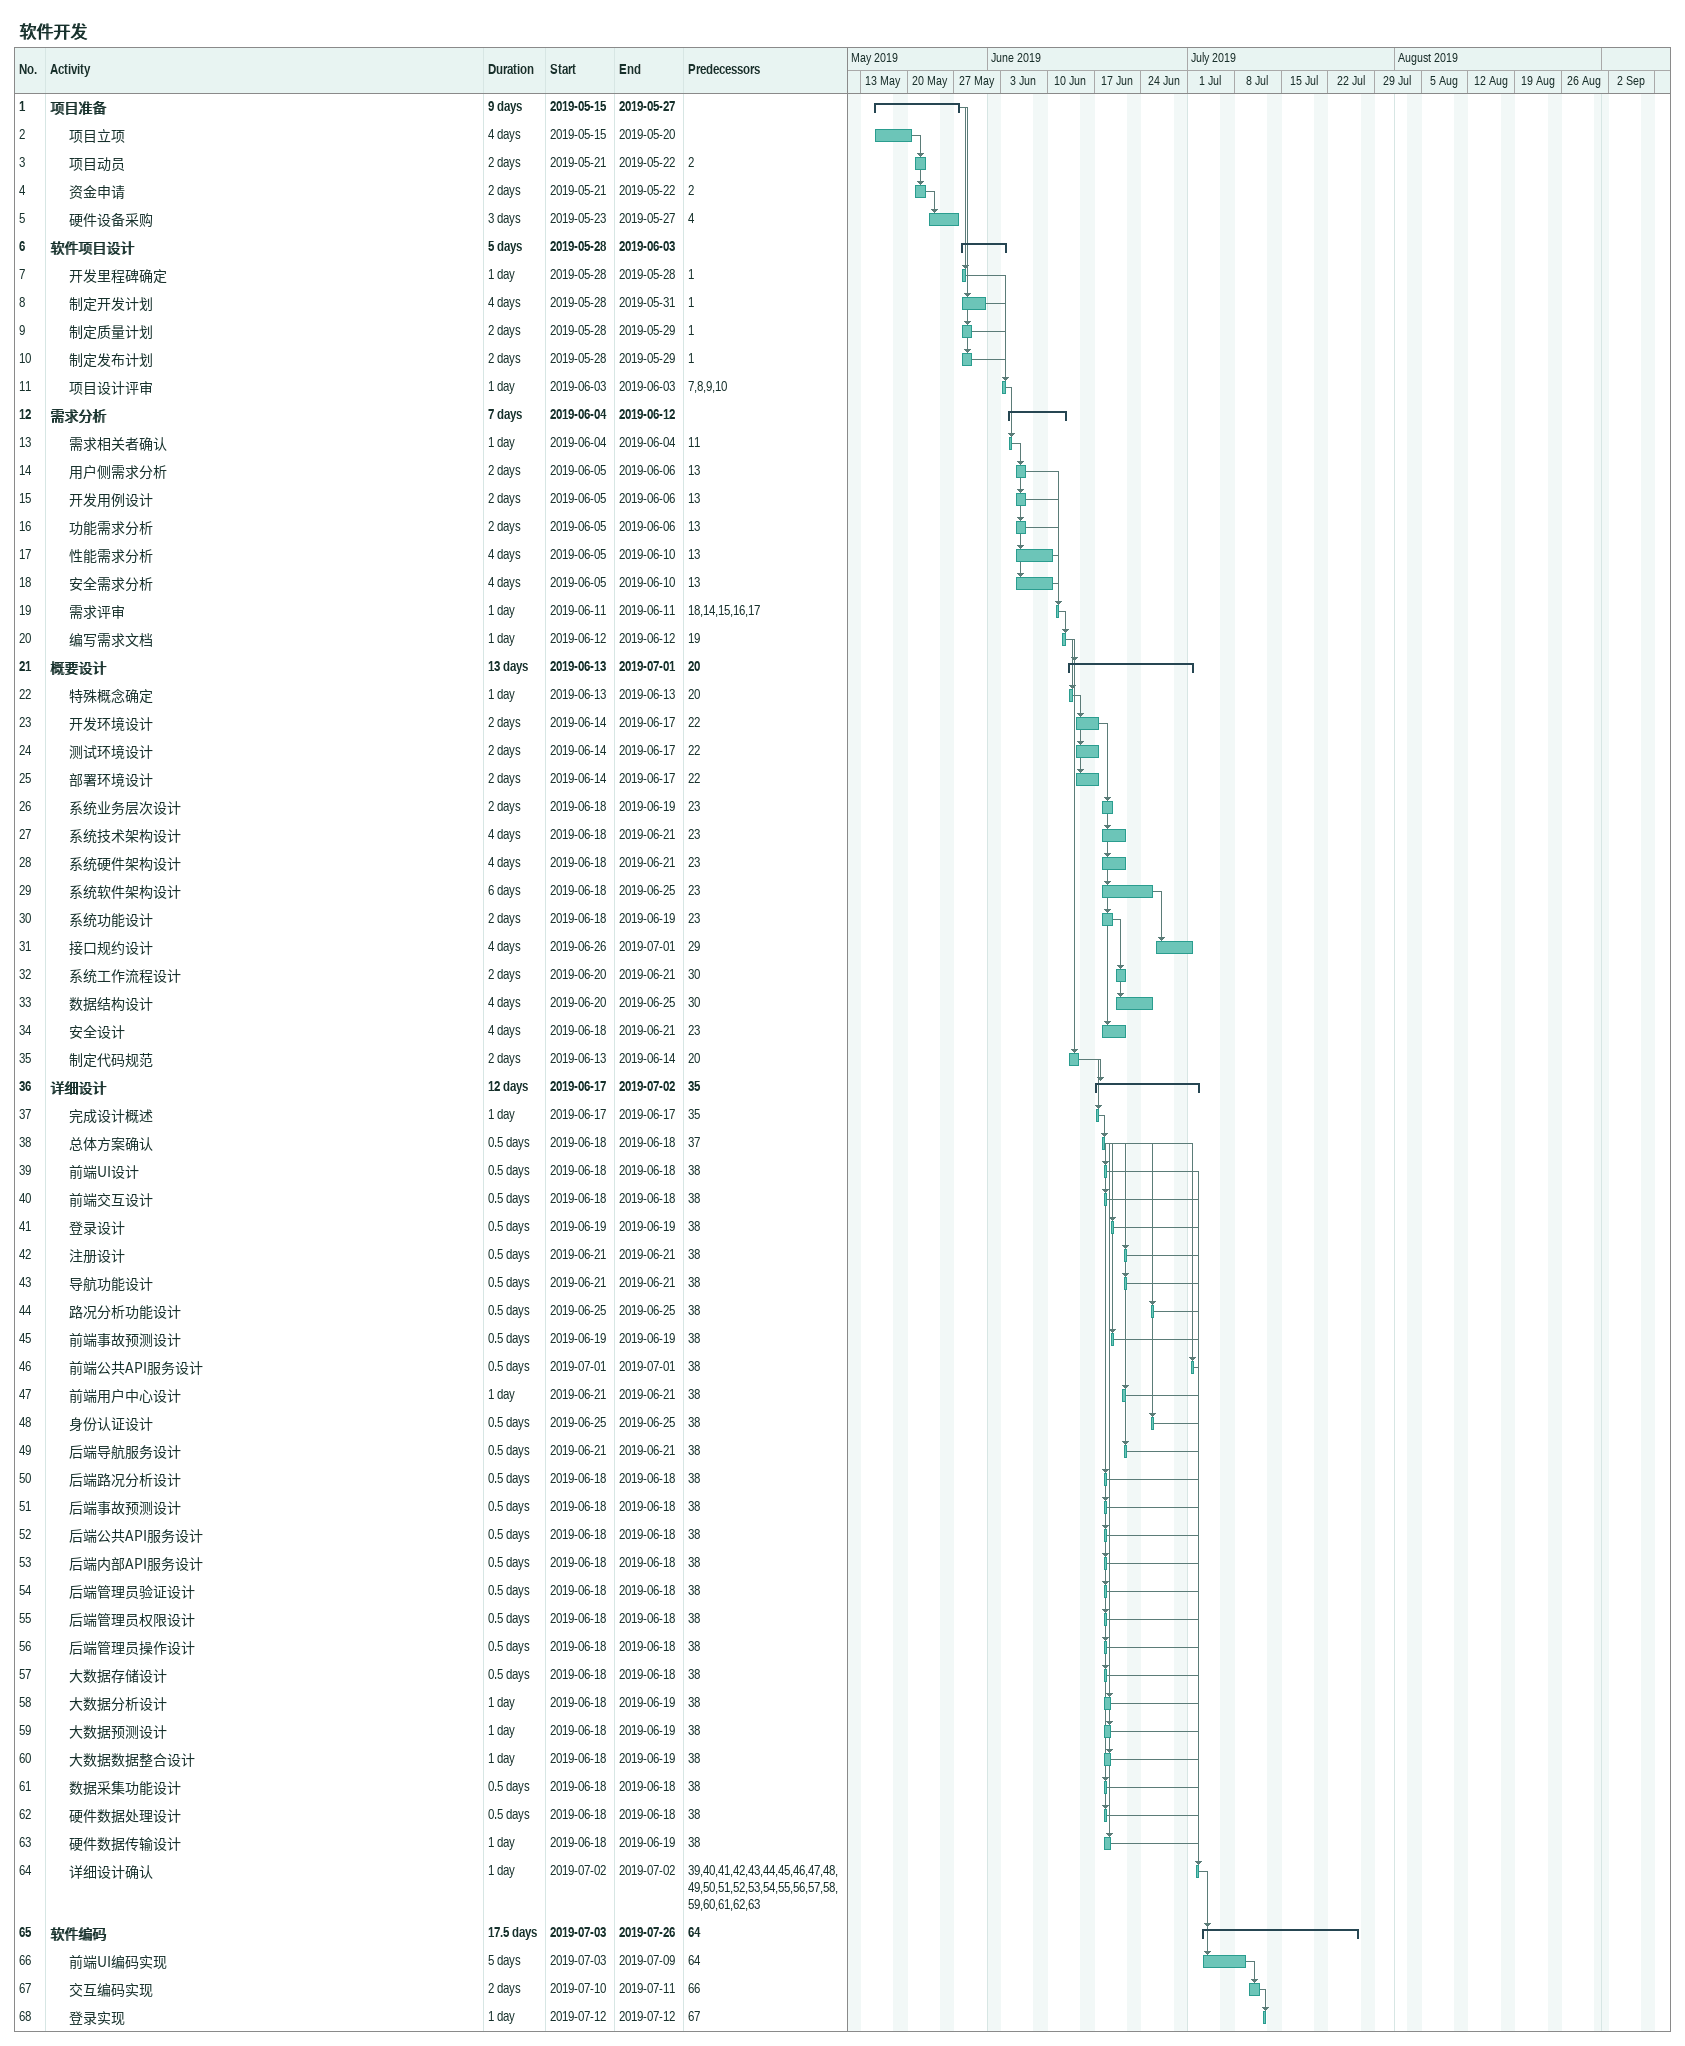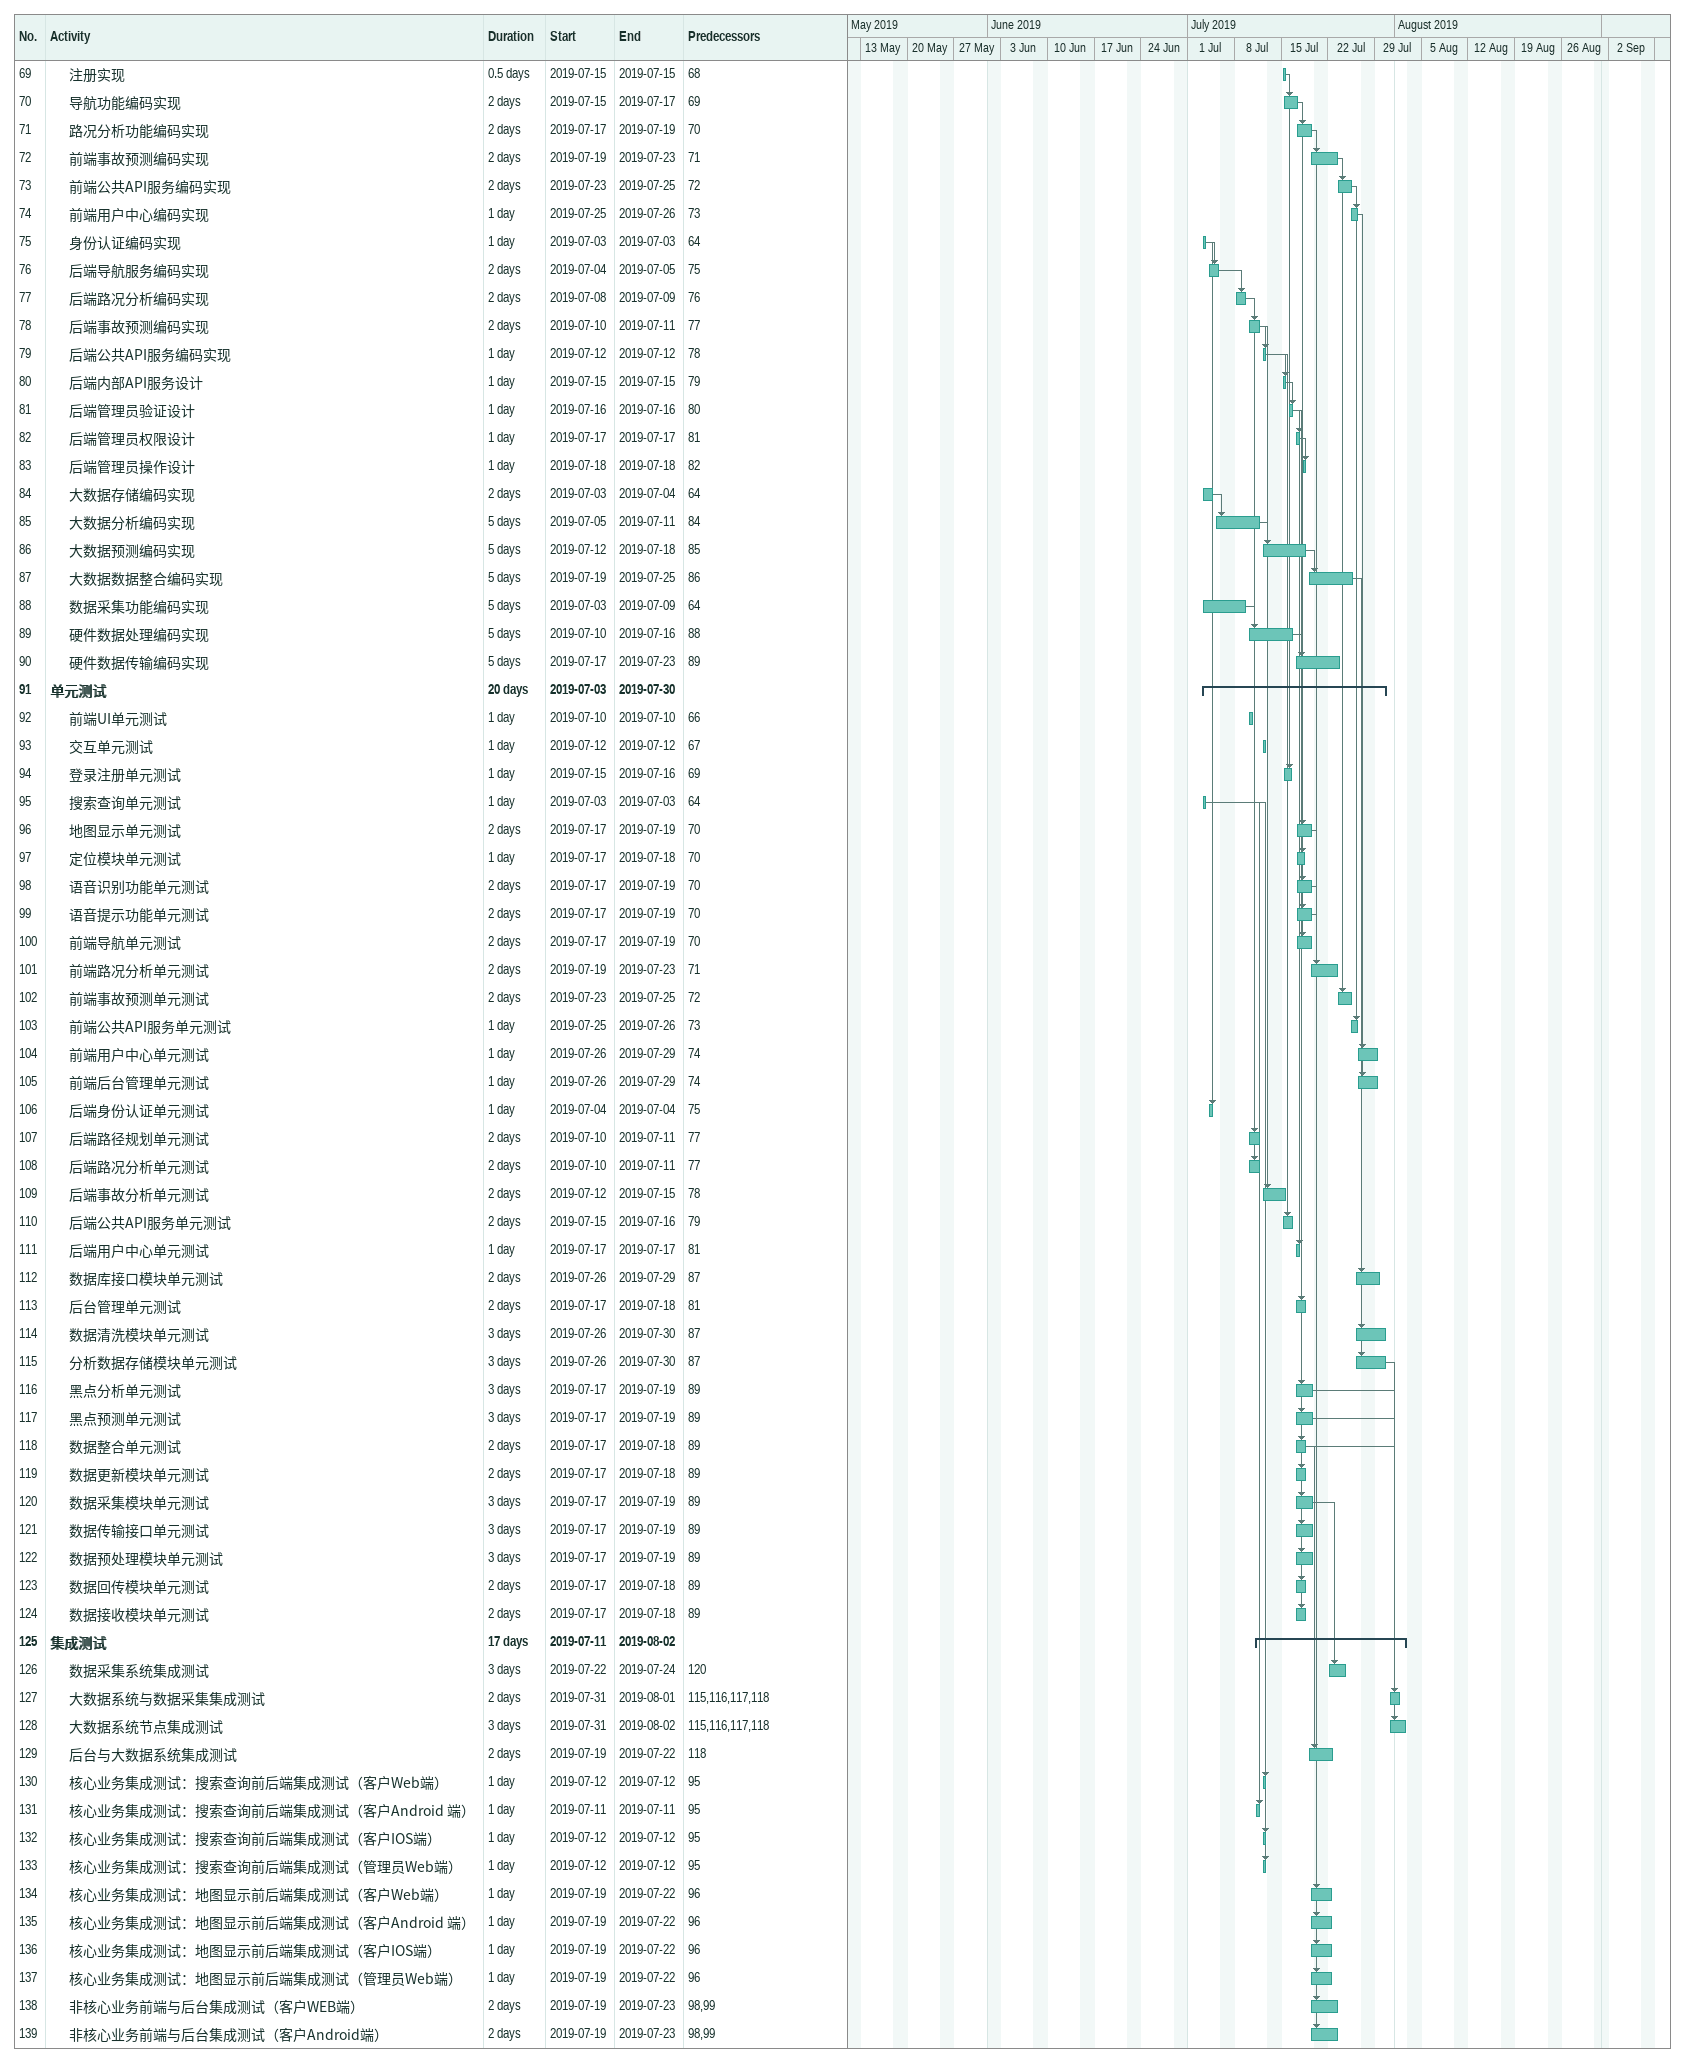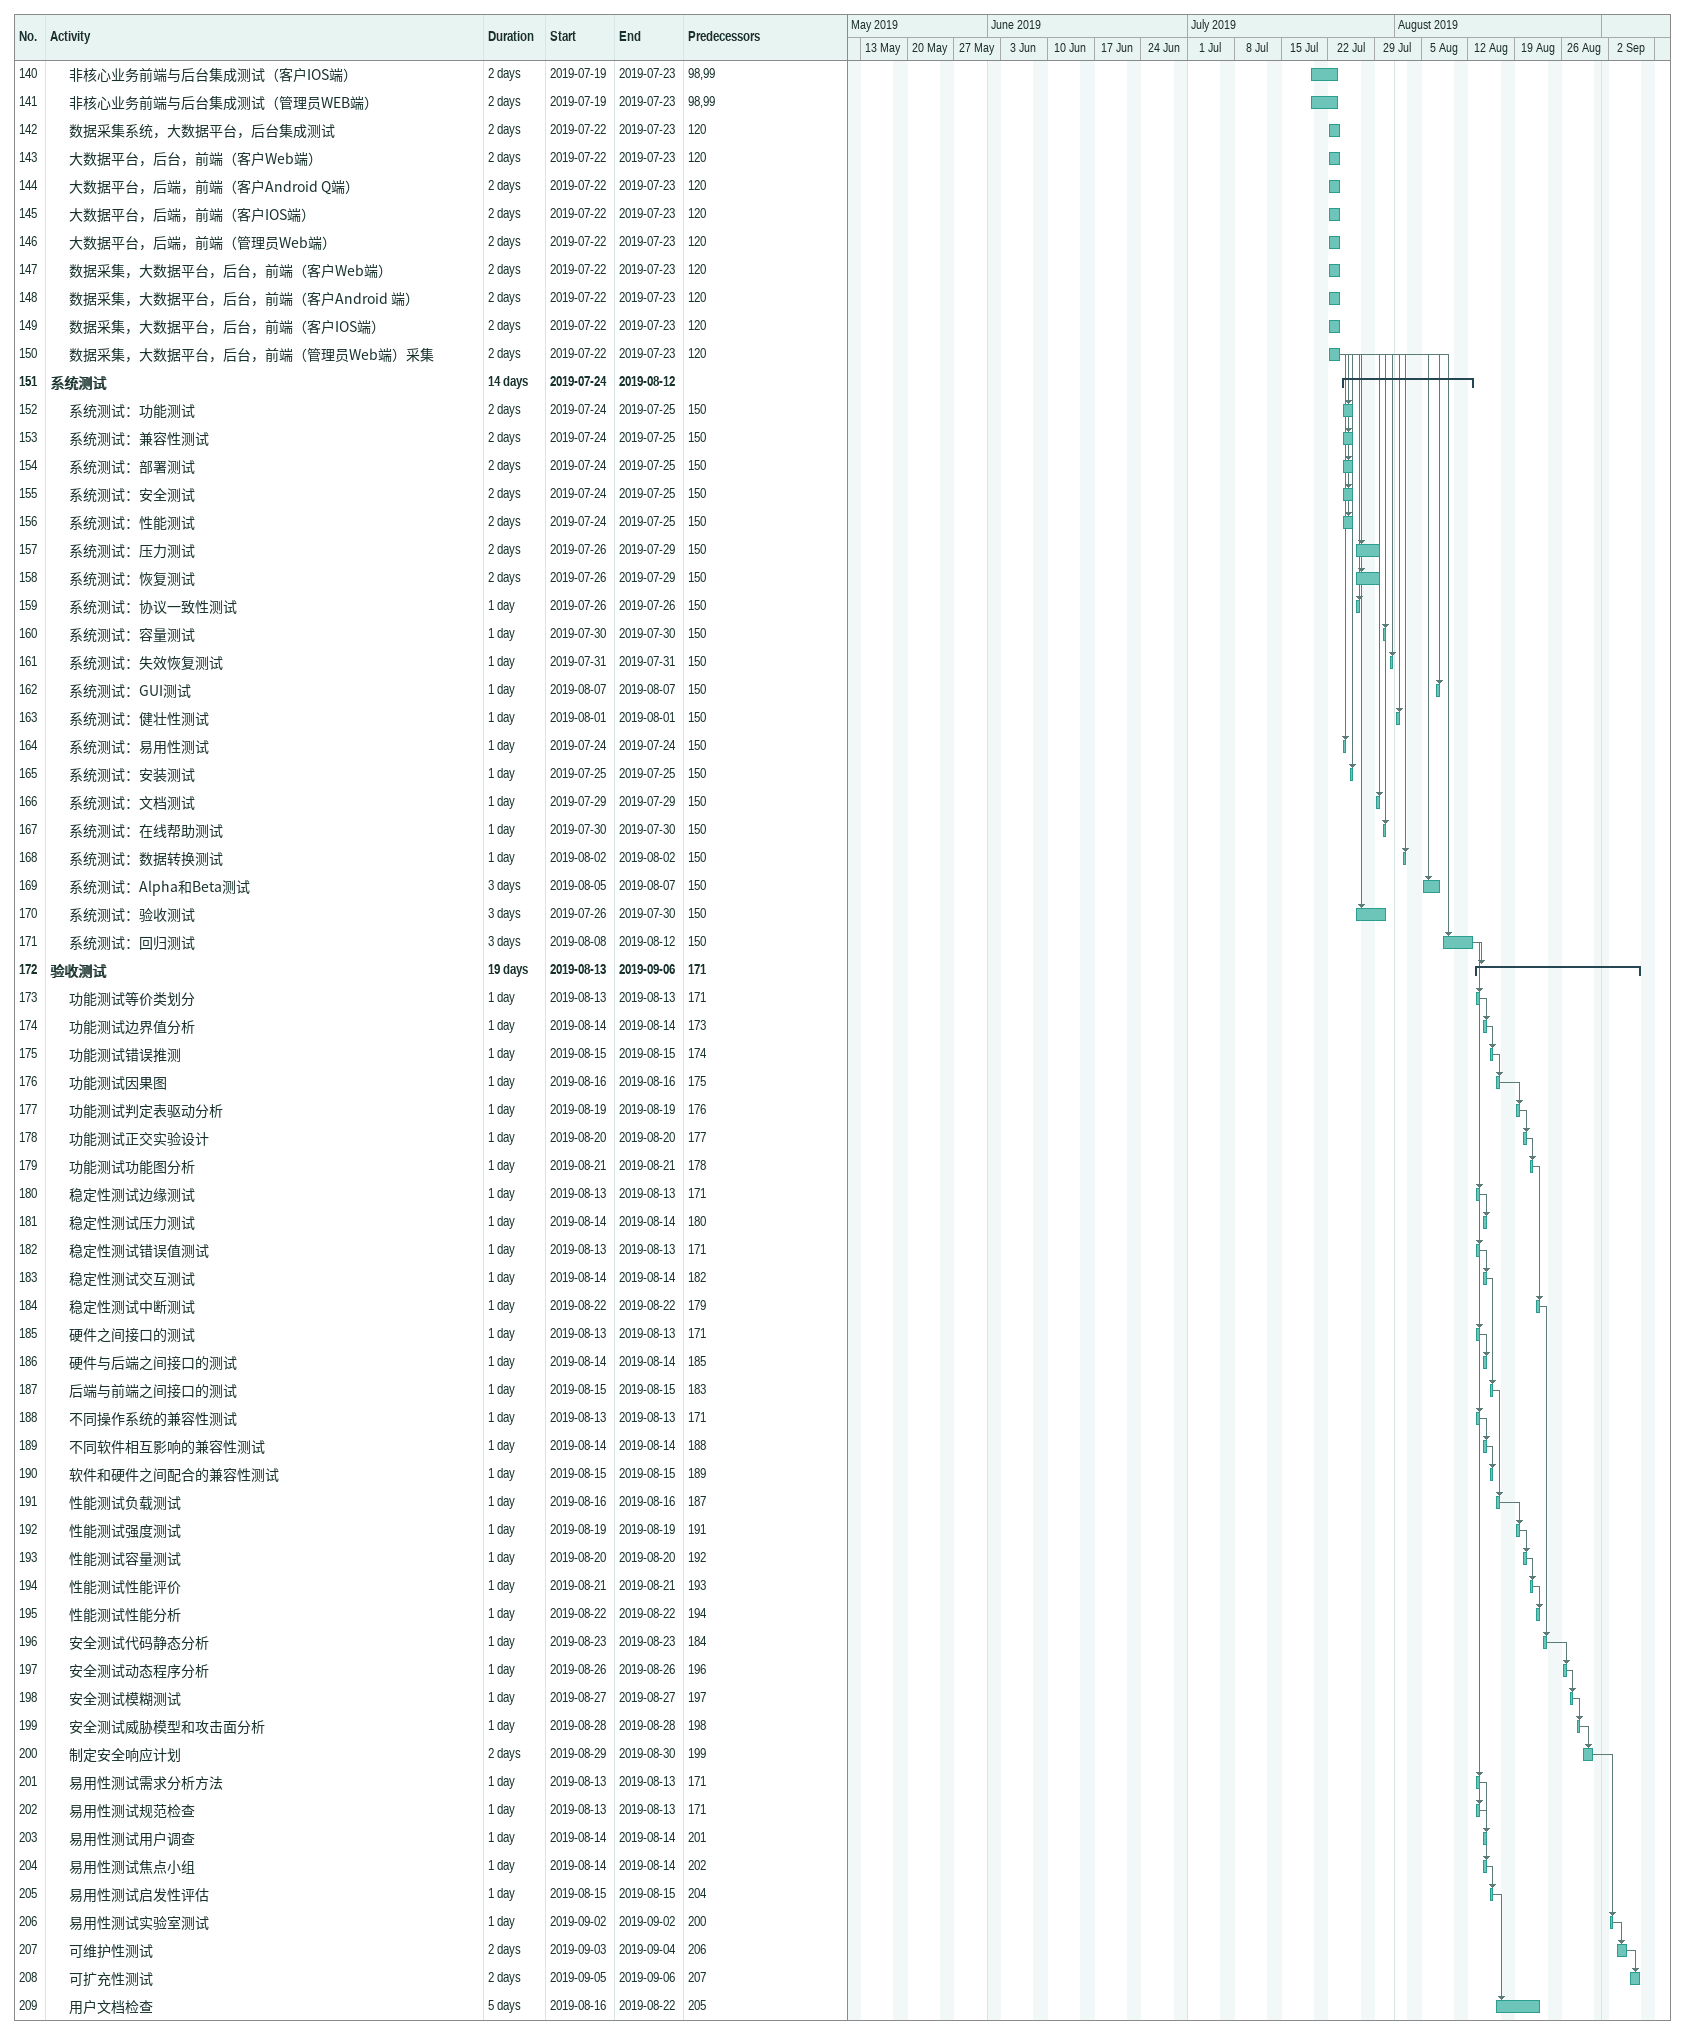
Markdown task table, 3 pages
软件开发

| ID | Level | Task | Duration | Start | Finish | Predecessors |
|---|---|---|---|---|---|---|
| 1 | 1 | **项目准备** | 9d | 2019-05-15 | 2019-05-27 |  |
| 2 | 2 | 项目立项 | 4d | 2019-05-15 | 2019-05-20 |  |
| 3 | 2 | 项目动员 | 2d | 2019-05-21 | 2019-05-22 | 2 |
| 4 | 2 | 资金申请 | 2d | 2019-05-21 | 2019-05-22 | 2 |
| 5 | 2 | 硬件设备采购 | 3d | 2019-05-23 | 2019-05-27 | 4 |
| 6 | 1 | **软件项目设计** | 5d | 2019-05-28 | 2019-06-03 |  |
| 7 | 2 | 开发里程碑确定 | 1d | 2019-05-28 | 2019-05-28 | 1 |
| 8 | 2 | 制定开发计划 | 4d | 2019-05-28 | 2019-05-31 | 1 |
| 9 | 2 | 制定质量计划 | 2d | 2019-05-28 | 2019-05-29 | 1 |
| 10 | 2 | 制定发布计划 | 2d | 2019-05-28 | 2019-05-29 | 1 |
| 11 | 2 | 项目设计评审 | 1d | 2019-06-03 | 2019-06-03 | 7, 8, 9, 10 |
| 12 | 1 | **需求分析** | 7d | 2019-06-04 | 2019-06-12 |  |
| 13 | 2 | 需求相关者确认 | 1d | 2019-06-04 | 2019-06-04 | 11 |
| 14 | 2 | 用户侧需求分析 | 2d | 2019-06-05 | 2019-06-06 | 13 |
| 15 | 2 | 开发用例设计 | 2d | 2019-06-05 | 2019-06-06 | 13 |
| 16 | 2 | 功能需求分析 | 2d | 2019-06-05 | 2019-06-06 | 13 |
| 17 | 2 | 性能需求分析 | 4d | 2019-06-05 | 2019-06-10 | 13 |
| 18 | 2 | 安全需求分析 | 4d | 2019-06-05 | 2019-06-10 | 13 |
| 19 | 2 | 需求评审 | 1d | 2019-06-11 | 2019-06-11 | 18, 14, 15, 16, 17 |
| 20 | 2 | 编写需求文档 | 1d | 2019-06-12 | 2019-06-12 | 19 |
| 21 | 1 | **概要设计** | 13d | 2019-06-13 | 2019-07-01 | 20 |
| 22 | 2 | 特殊概念确定 | 1d | 2019-06-13 | 2019-06-13 | 20 |
| 23 | 2 | 开发环境设计 | 2d | 2019-06-14 | 2019-06-17 | 22 |
| 24 | 2 | 测试环境设计 | 2d | 2019-06-14 | 2019-06-17 | 22 |
| 25 | 2 | 部署环境设计 | 2d | 2019-06-14 | 2019-06-17 | 22 |
| 26 | 2 | 系统业务层次设计 | 2d | 2019-06-18 | 2019-06-19 | 23 |
| 27 | 2 | 系统技术架构设计 | 4d | 2019-06-18 | 2019-06-21 | 23 |
| 28 | 2 | 系统硬件架构设计 | 4d | 2019-06-18 | 2019-06-21 | 23 |
| 29 | 2 | 系统软件架构设计 | 6d | 2019-06-18 | 2019-06-25 | 23 |
| 30 | 2 | 系统功能设计 | 2d | 2019-06-18 | 2019-06-19 | 23 |
| 31 | 2 | 接口规约设计 | 4d | 2019-06-26 | 2019-07-01 | 29 |
| 32 | 2 | 系统工作流程设计 | 2d | 2019-06-20 | 2019-06-21 | 30 |
| 33 | 2 | 数据结构设计 | 4d | 2019-06-20 | 2019-06-25 | 30 |
| 34 | 2 | 安全设计 | 4d | 2019-06-18 | 2019-06-21 | 23 |
| 35 | 2 | 制定代码规范 | 2d | 2019-06-13 | 2019-06-14 | 20 |
| 36 | 1 | **详细设计** | 12d | 2019-06-17 | 2019-07-02 | 35 |
| 37 | 2 | 完成设计概述 | 1d | 2019-06-17 | 2019-06-17 | 35 |
| 38 | 2 | 总体方案确认 | 0.5d | 2019-06-18 | 2019-06-18 | 37 |
| 39 | 2 | 前端UI设计 | 0.5d | 2019-06-18 | 2019-06-18 | 38 |
| 40 | 2 | 前端交互设计 | 0.5d | 2019-06-18 | 2019-06-18 | 38 |
| 41 | 2 | 登录设计 | 0.5d | 2019-06-19 | 2019-06-19 | 38 |
| 42 | 2 | 注册设计 | 0.5d | 2019-06-21 | 2019-06-21 | 38 |
| 43 | 2 | 导航功能设计 | 0.5d | 2019-06-21 | 2019-06-21 | 38 |
| 44 | 2 | 路况分析功能设计 | 0.5d | 2019-06-25 | 2019-06-25 | 38 |
| 45 | 2 | 前端事故预测设计 | 0.5d | 2019-06-19 | 2019-06-19 | 38 |
| 46 | 2 | 前端公共API服务设计 | 0.5d | 2019-07-01 | 2019-07-01 | 38 |
| 47 | 2 | 前端用户中心设计 | 1d | 2019-06-21 | 2019-06-21 | 38 |
| 48 | 2 | 身份认证设计 | 0.5d | 2019-06-25 | 2019-06-25 | 38 |
| 49 | 2 | 后端导航服务设计 | 0.5d | 2019-06-21 | 2019-06-21 | 38 |
| 50 | 2 | 后端路况分析设计 | 0.5d | 2019-06-18 | 2019-06-18 | 38 |
| 51 | 2 | 后端事故预测设计 | 0.5d | 2019-06-18 | 2019-06-18 | 38 |
| 52 | 2 | 后端公共API服务设计 | 0.5d | 2019-06-18 | 2019-06-18 | 38 |
| 53 | 2 | 后端内部API服务设计 | 0.5d | 2019-06-18 | 2019-06-18 | 38 |
| 54 | 2 | 后端管理员验证设计 | 0.5d | 2019-06-18 | 2019-06-18 | 38 |
| 55 | 2 | 后端管理员权限设计 | 0.5d | 2019-06-18 | 2019-06-18 | 38 |
| 56 | 2 | 后端管理员操作设计 | 0.5d | 2019-06-18 | 2019-06-18 | 38 |
| 57 | 2 | 大数据存储设计 | 0.5d | 2019-06-18 | 2019-06-18 | 38 |
| 58 | 2 | 大数据分析设计 | 1d | 2019-06-18 | 2019-06-19 | 38 |
| 59 | 2 | 大数据预测设计 | 1d | 2019-06-18 | 2019-06-19 | 38 |
| 60 | 2 | 大数据数据整合设计 | 1d | 2019-06-18 | 2019-06-19 | 38 |
| 61 | 2 | 数据采集功能设计 | 0.5d | 2019-06-18 | 2019-06-18 | 38 |
| 62 | 2 | 硬件数据处理设计 | 0.5d | 2019-06-18 | 2019-06-18 | 38 |
| 63 | 2 | 硬件数据传输设计 | 1d | 2019-06-18 | 2019-06-19 | 38 |
| 64 | 2 | 详细设计确认 | 1d | 2019-07-02 | 2019-07-02 | 39, 40, 41, 42, 43, 44, 45, 46, 47, 48, 49, 50, 51, 52, 53, 54, 55, 56, 57, 58, 59, 60, 61, 62, 63 |
| 65 | 1 | **软件编码** | 17.5d | 2019-07-03 | 2019-07-26 | 64 |
| 66 | 2 | 前端UI编码实现 | 5d | 2019-07-03 | 2019-07-09 | 64 |
| 67 | 2 | 交互编码实现 | 2d | 2019-07-10 | 2019-07-11 | 66 |
| 68 | 2 | 登录实现 | 1d | 2019-07-12 | 2019-07-12 | 67 |
| 69 | 2 | 注册实现 | 0.5d | 2019-07-15 | 2019-07-15 | 68 |
| 70 | 2 | 导航功能编码实现 | 2d | 2019-07-15 | 2019-07-17 | 69 |
| 71 | 2 | 路况分析功能编码实现 | 2d | 2019-07-17 | 2019-07-19 | 70 |
| 72 | 2 | 前端事故预测编码实现 | 2d | 2019-07-19 | 2019-07-23 | 71 |
| 73 | 2 | 前端公共API服务编码实现 | 2d | 2019-07-23 | 2019-07-25 | 72 |
| 74 | 2 | 前端用户中心编码实现 | 1d | 2019-07-25 | 2019-07-26 | 73 |
| 75 | 2 | 身份认证编码实现 | 1d | 2019-07-03 | 2019-07-03 | 64 |
| 76 | 2 | 后端导航服务编码实现 | 2d | 2019-07-04 | 2019-07-05 | 75 |
| 77 | 2 | 后端路况分析编码实现 | 2d | 2019-07-08 | 2019-07-09 | 76 |
| 78 | 2 | 后端事故预测编码实现 | 2d | 2019-07-10 | 2019-07-11 | 77 |
| 79 | 2 | 后端公共API服务编码实现 | 1d | 2019-07-12 | 2019-07-12 | 78 |
| 80 | 2 | 后端内部API服务设计 | 1d | 2019-07-15 | 2019-07-15 | 79 |
| 81 | 2 | 后端管理员验证设计 | 1d | 2019-07-16 | 2019-07-16 | 80 |
| 82 | 2 | 后端管理员权限设计 | 1d | 2019-07-17 | 2019-07-17 | 81 |
| 83 | 2 | 后端管理员操作设计 | 1d | 2019-07-18 | 2019-07-18 | 82 |
| 84 | 2 | 大数据存储编码实现 | 2d | 2019-07-03 | 2019-07-04 | 64 |
| 85 | 2 | 大数据分析编码实现 | 5d | 2019-07-05 | 2019-07-11 | 84 |
| 86 | 2 | 大数据预测编码实现 | 5d | 2019-07-12 | 2019-07-18 | 85 |
| 87 | 2 | 大数据数据整合编码实现 | 5d | 2019-07-19 | 2019-07-25 | 86 |
| 88 | 2 | 数据采集功能编码实现 | 5d | 2019-07-03 | 2019-07-09 | 64 |
| 89 | 2 | 硬件数据处理编码实现 | 5d | 2019-07-10 | 2019-07-16 | 88 |
| 90 | 2 | 硬件数据传输编码实现 | 5d | 2019-07-17 | 2019-07-23 | 89 |
| 91 | 1 | **单元测试** | 20d | 2019-07-03 | 2019-07-30 |  |
| 92 | 2 | 前端UI单元测试 | 1d | 2019-07-10 | 2019-07-10 | 66 |
| 93 | 2 | 交互单元测试 | 1d | 2019-07-12 | 2019-07-12 | 67 |
| 94 | 2 | 登录注册单元测试 | 1d | 2019-07-15 | 2019-07-16 | 69 |
| 95 | 2 | 搜索查询单元测试 | 1d | 2019-07-03 | 2019-07-03 | 64 |
| 96 | 2 | 地图显示单元测试 | 2d | 2019-07-17 | 2019-07-19 | 70 |
| 97 | 2 | 定位模块单元测试 | 1d | 2019-07-17 | 2019-07-18 | 70 |
| 98 | 2 | 语音识别功能单元测试 | 2d | 2019-07-17 | 2019-07-19 | 70 |
| 99 | 2 | 语音提示功能单元测试 | 2d | 2019-07-17 | 2019-07-19 | 70 |
| 100 | 2 | 前端导航单元测试 | 2d | 2019-07-17 | 2019-07-19 | 70 |
| 101 | 2 | 前端路况分析单元测试 | 2d | 2019-07-19 | 2019-07-23 | 71 |
| 102 | 2 | 前端事故预测单元测试 | 2d | 2019-07-23 | 2019-07-25 | 72 |
| 103 | 2 | 前端公共API服务单元测试 | 1d | 2019-07-25 | 2019-07-26 | 73 |
| 104 | 2 | 前端用户中心单元测试 | 1d | 2019-07-26 | 2019-07-29 | 74 |
| 105 | 2 | 前端后台管理单元测试 | 1d | 2019-07-26 | 2019-07-29 | 74 |
| 106 | 2 | 后端身份认证单元测试 | 1d | 2019-07-04 | 2019-07-04 | 75 |
| 107 | 2 | 后端路径规划单元测试 | 2d | 2019-07-10 | 2019-07-11 | 77 |
| 108 | 2 | 后端路况分析单元测试 | 2d | 2019-07-10 | 2019-07-11 | 77 |
| 109 | 2 | 后端事故分析单元测试 | 2d | 2019-07-12 | 2019-07-15 | 78 |
| 110 | 2 | 后端公共API服务单元测试 | 2d | 2019-07-15 | 2019-07-16 | 79 |
| 111 | 2 | 后端用户中心单元测试 | 1d | 2019-07-17 | 2019-07-17 | 81 |
| 112 | 2 | 数据库接口模块单元测试 | 2d | 2019-07-26 | 2019-07-29 | 87 |
| 113 | 2 | 后台管理单元测试 | 2d | 2019-07-17 | 2019-07-18 | 81 |
| 114 | 2 | 数据清洗模块单元测试 | 3d | 2019-07-26 | 2019-07-30 | 87 |
| 115 | 2 | 分析数据存储模块单元测试 | 3d | 2019-07-26 | 2019-07-30 | 87 |
| 116 | 2 | 黑点分析单元测试 | 3d | 2019-07-17 | 2019-07-19 | 89 |
| 117 | 2 | 黑点预测单元测试 | 3d | 2019-07-17 | 2019-07-19 | 89 |
| 118 | 2 | 数据整合单元测试 | 2d | 2019-07-17 | 2019-07-18 | 89 |
| 119 | 2 | 数据更新模块单元测试 | 2d | 2019-07-17 | 2019-07-18 | 89 |
| 120 | 2 | 数据采集模块单元测试 | 3d | 2019-07-17 | 2019-07-19 | 89 |
| 121 | 2 | 数据传输接口单元测试 | 3d | 2019-07-17 | 2019-07-19 | 89 |
| 122 | 2 | 数据预处理模块单元测试 | 3d | 2019-07-17 | 2019-07-19 | 89 |
| 123 | 2 | 数据回传模块单元测试 | 2d | 2019-07-17 | 2019-07-18 | 89 |
| 124 | 2 | 数据接收模块单元测试 | 2d | 2019-07-17 | 2019-07-18 | 89 |
| 125 | 1 | **集成测试** | 17d | 2019-07-11 | 2019-08-02 |  |
| 126 | 2 | 数据采集系统集成测试 | 3d | 2019-07-22 | 2019-07-24 | 120 |
| 127 | 2 | 大数据系统与数据采集集成测试 | 2d | 2019-07-31 | 2019-08-01 | 115, 116, 117, 118 |
| 128 | 2 | 大数据系统节点集成测试 | 3d | 2019-07-31 | 2019-08-02 | 115, 116, 117, 118 |
| 129 | 2 | 后台与大数据系统集成测试 | 2d | 2019-07-19 | 2019-07-22 | 118 |
| 130 | 2 | 核心业务集成测试：搜索查询前后端集成测试（客户Web端） | 1d | 2019-07-12 | 2019-07-12 | 95 |
| 131 | 2 | 核心业务集成测试：搜索查询前后端集成测试（客户Android 端） | 1d | 2019-07-11 | 2019-07-11 | 95 |
| 132 | 2 | 核心业务集成测试：搜索查询前后端集成测试（客户IOS端） | 1d | 2019-07-12 | 2019-07-12 | 95 |
| 133 | 2 | 核心业务集成测试：搜索查询前后端集成测试（管理员Web端） | 1d | 2019-07-12 | 2019-07-12 | 95 |
| 134 | 2 | 核心业务集成测试：地图显示前后端集成测试（客户Web端） | 1d | 2019-07-19 | 2019-07-22 | 96 |
| 135 | 2 | 核心业务集成测试：地图显示前后端集成测试（客户Android 端） | 1d | 2019-07-19 | 2019-07-22 | 96 |
| 136 | 2 | 核心业务集成测试：地图显示前后端集成测试（客户IOS端） | 1d | 2019-07-19 | 2019-07-22 | 96 |
| 137 | 2 | 核心业务集成测试：地图显示前后端集成测试（管理员Web端） | 1d | 2019-07-19 | 2019-07-22 | 96 |
| 138 | 2 | 非核心业务前端与后台集成测试（客户WEB端） | 2d | 2019-07-19 | 2019-07-23 | 98, 99 |
| 139 | 2 | 非核心业务前端与后台集成测试（客户Android端） | 2d | 2019-07-19 | 2019-07-23 | 98, 99 |
| 140 | 2 | 非核心业务前端与后台集成测试（客户IOS端） | 2d | 2019-07-19 | 2019-07-23 | 98, 99 |
| 141 | 2 | 非核心业务前端与后台集成测试（管理员WEB端） | 2d | 2019-07-19 | 2019-07-23 | 98, 99 |
| 142 | 2 | 数据采集系统，大数据平台，后台集成测试 | 2d | 2019-07-22 | 2019-07-23 | 120 |
| 143 | 2 | 大数据平台，后台，前端（客户Web端） | 2d | 2019-07-22 | 2019-07-23 | 120 |
| 144 | 2 | 大数据平台，后端，前端（客户Android Q端） | 2d | 2019-07-22 | 2019-07-23 | 120 |
| 145 | 2 | 大数据平台，后端，前端（客户IOS端） | 2d | 2019-07-22 | 2019-07-23 | 120 |
| 146 | 2 | 大数据平台，后端，前端（管理员Web端） | 2d | 2019-07-22 | 2019-07-23 | 120 |
| 147 | 2 | 数据采集，大数据平台，后台，前端（客户Web端） | 2d | 2019-07-22 | 2019-07-23 | 120 |
| 148 | 2 | 数据采集，大数据平台，后台，前端（客户Android 端） | 2d | 2019-07-22 | 2019-07-23 | 120 |
| 149 | 2 | 数据采集，大数据平台，后台，前端（客户IOS端） | 2d | 2019-07-22 | 2019-07-23 | 120 |
| 150 | 2 | 数据采集，大数据平台，后台，前端（管理员Web端）采集 | 2d | 2019-07-22 | 2019-07-23 | 120 |
| 151 | 1 | **系统测试** | 14d | 2019-07-24 | 2019-08-12 |  |
| 152 | 2 | 系统测试：功能测试 | 2d | 2019-07-24 | 2019-07-25 | 150 |
| 153 | 2 | 系统测试：兼容性测试 | 2d | 2019-07-24 | 2019-07-25 | 150 |
| 154 | 2 | 系统测试：部署测试 | 2d | 2019-07-24 | 2019-07-25 | 150 |
| 155 | 2 | 系统测试：安全测试 | 2d | 2019-07-24 | 2019-07-25 | 150 |
| 156 | 2 | 系统测试：性能测试 | 2d | 2019-07-24 | 2019-07-25 | 150 |
| 157 | 2 | 系统测试：压力测试 | 2d | 2019-07-26 | 2019-07-29 | 150 |
| 158 | 2 | 系统测试：恢复测试 | 2d | 2019-07-26 | 2019-07-29 | 150 |
| 159 | 2 | 系统测试：协议一致性测试 | 1d | 2019-07-26 | 2019-07-26 | 150 |
| 160 | 2 | 系统测试：容量测试 | 1d | 2019-07-30 | 2019-07-30 | 150 |
| 161 | 2 | 系统测试：失效恢复测试 | 1d | 2019-07-31 | 2019-07-31 | 150 |
| 162 | 2 | 系统测试：GUI测试 | 1d | 2019-08-07 | 2019-08-07 | 150 |
| 163 | 2 | 系统测试：健壮性测试 | 1d | 2019-08-01 | 2019-08-01 | 150 |
| 164 | 2 | 系统测试：易用性测试 | 1d | 2019-07-24 | 2019-07-24 | 150 |
| 165 | 2 | 系统测试：安装测试 | 1d | 2019-07-25 | 2019-07-25 | 150 |
| 166 | 2 | 系统测试：文档测试 | 1d | 2019-07-29 | 2019-07-29 | 150 |
| 167 | 2 | 系统测试：在线帮助测试 | 1d | 2019-07-30 | 2019-07-30 | 150 |
| 168 | 2 | 系统测试：数据转换测试 | 1d | 2019-08-02 | 2019-08-02 | 150 |
| 169 | 2 | 系统测试：Alpha和Beta测试 | 3d | 2019-08-05 | 2019-08-07 | 150 |
| 170 | 2 | 系统测试：验收测试 | 3d | 2019-07-26 | 2019-07-30 | 150 |
| 171 | 2 | 系统测试：回归测试 | 3d | 2019-08-08 | 2019-08-12 | 150 |
| 172 | 1 | **验收测试** | 19d | 2019-08-13 | 2019-09-06 | 171 |
| 173 | 2 | 功能测试等价类划分 | 1d | 2019-08-13 | 2019-08-13 | 171 |
| 174 | 2 | 功能测试边界值分析 | 1d | 2019-08-14 | 2019-08-14 | 173 |
| 175 | 2 | 功能测试错误推测 | 1d | 2019-08-15 | 2019-08-15 | 174 |
| 176 | 2 | 功能测试因果图 | 1d | 2019-08-16 | 2019-08-16 | 175 |
| 177 | 2 | 功能测试判定表驱动分析 | 1d | 2019-08-19 | 2019-08-19 | 176 |
| 178 | 2 | 功能测试正交实验设计 | 1d | 2019-08-20 | 2019-08-20 | 177 |
| 179 | 2 | 功能测试功能图分析 | 1d | 2019-08-21 | 2019-08-21 | 178 |
| 180 | 2 | 稳定性测试边缘测试 | 1d | 2019-08-13 | 2019-08-13 | 171 |
| 181 | 2 | 稳定性测试压力测试 | 1d | 2019-08-14 | 2019-08-14 | 180 |
| 182 | 2 | 稳定性测试错误值测试 | 1d | 2019-08-13 | 2019-08-13 | 171 |
| 183 | 2 | 稳定性测试交互测试 | 1d | 2019-08-14 | 2019-08-14 | 182 |
| 184 | 2 | 稳定性测试中断测试 | 1d | 2019-08-22 | 2019-08-22 | 179 |
| 185 | 2 | 硬件之间接口的测试 | 1d | 2019-08-13 | 2019-08-13 | 171 |
| 186 | 2 | 硬件与后端之间接口的测试 | 1d | 2019-08-14 | 2019-08-14 | 185 |
| 187 | 2 | 后端与前端之间接口的测试 | 1d | 2019-08-15 | 2019-08-15 | 183 |
| 188 | 2 | 不同操作系统的兼容性测试 | 1d | 2019-08-13 | 2019-08-13 | 171 |
| 189 | 2 | 不同软件相互影响的兼容性测试 | 1d | 2019-08-14 | 2019-08-14 | 188 |
| 190 | 2 | 软件和硬件之间配合的兼容性测试 | 1d | 2019-08-15 | 2019-08-15 | 189 |
| 191 | 2 | 性能测试负载测试 | 1d | 2019-08-16 | 2019-08-16 | 187 |
| 192 | 2 | 性能测试强度测试 | 1d | 2019-08-19 | 2019-08-19 | 191 |
| 193 | 2 | 性能测试容量测试 | 1d | 2019-08-20 | 2019-08-20 | 192 |
| 194 | 2 | 性能测试性能评价 | 1d | 2019-08-21 | 2019-08-21 | 193 |
| 195 | 2 | 性能测试性能分析 | 1d | 2019-08-22 | 2019-08-22 | 194 |
| 196 | 2 | 安全测试代码静态分析 | 1d | 2019-08-23 | 2019-08-23 | 184 |
| 197 | 2 | 安全测试动态程序分析 | 1d | 2019-08-26 | 2019-08-26 | 196 |
| 198 | 2 | 安全测试模糊测试 | 1d | 2019-08-27 | 2019-08-27 | 197 |
| 199 | 2 | 安全测试威胁模型和攻击面分析 | 1d | 2019-08-28 | 2019-08-28 | 198 |
| 200 | 2 | 制定安全响应计划 | 2d | 2019-08-29 | 2019-08-30 | 199 |
| 201 | 2 | 易用性测试需求分析方法 | 1d | 2019-08-13 | 2019-08-13 | 171 |
| 202 | 2 | 易用性测试规范检查 | 1d | 2019-08-13 | 2019-08-13 | 171 |
| 203 | 2 | 易用性测试用户调查 | 1d | 2019-08-14 | 2019-08-14 | 201 |
| 204 | 2 | 易用性测试焦点小组 | 1d | 2019-08-14 | 2019-08-14 | 202 |
| 205 | 2 | 易用性测试启发性评估 | 1d | 2019-08-15 | 2019-08-15 | 204 |
| 206 | 2 | 易用性测试实验室测试 | 1d | 2019-09-02 | 2019-09-02 | 200 |
| 207 | 2 | 可维护性测试 | 2d | 2019-09-03 | 2019-09-04 | 206 |
| 208 | 2 | 可扩充性测试 | 2d | 2019-09-05 | 2019-09-06 | 207 |
| 209 | 2 | 用户文档检查 | 5d | 2019-08-16 | 2019-08-22 | 205 |
